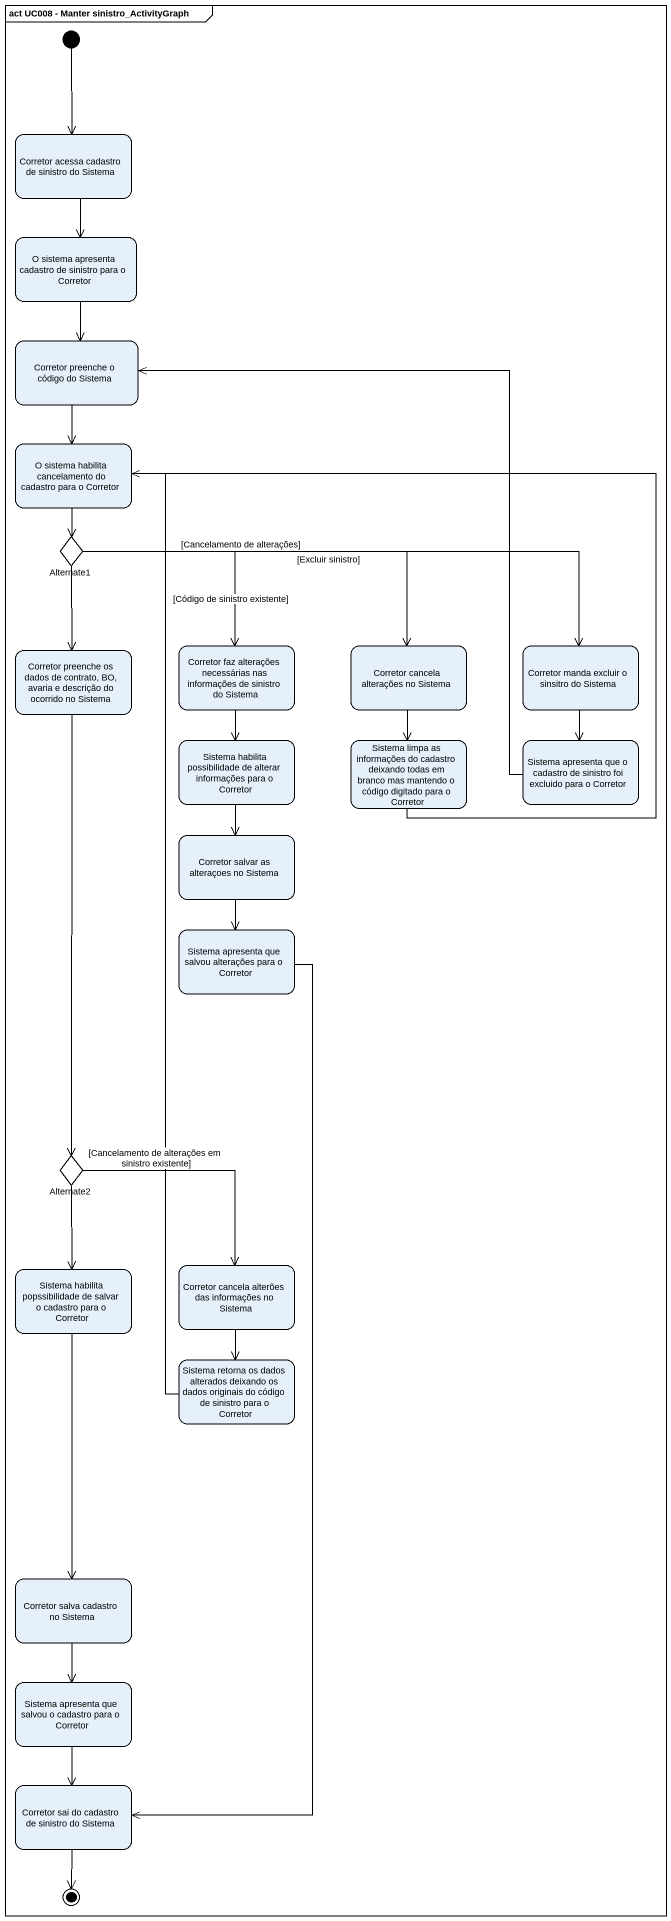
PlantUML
@startuml
mainframe act UC008 - Manter sinistro_ActivityGraph
hide empty description
state "Corretor acessa cadastro de sinistro do Sistema" as Corretor_acessa_cadastro_de
state "O sistema apresenta cadastro de sinistro para o Corretor" as O_sistema_apresenta
state "Corretor preenche o código do Sistema" as Corretor_preenche_o_código
state "O sistema habilita cancelamento do cadastro para o Corretor" as O_sistema_habilita
state Alternate1 <<choice>>
state "Corretor preenche os dados de contrato, BO, avaria e descrição do ocorrido no Sistema" as Corretor_preenche_os_dados
state "Corretor faz alterações necessárias nas informações de sinistro do Sistema" as Corretor_faz_alterações
state "Corretor cancela alterações no Sistema" as Corretor_cancela_alterações
state "Corretor manda excluir o sinsitro do Sistema" as Corretor_manda_excluir_o
state "Sistema habilita possibilidade de alterar informações para o Corretor" as Sistema_habilita
state "Sistema limpa as informações do cadastro deixando todas em branco mas mantendo o código digitado para o Corretor" as Sistema_limpa_as
state "Sistema apresenta que o cadastro de sinistro foi excluido para o Corretor" as Sistema_apresenta_que_o
state "Corretor salvar as alteraçoes no Sistema" as Corretor_salvar_as
state "Sistema apresenta que salvou alterações para o Corretor" as Sistema_apresenta_que
state Alternate2 <<choice>>
state "Sistema habilita popssibilidade de salvar o cadastro para o Corretor" as Sistema_habilita_2
state "Corretor cancela alterões das informações no Sistema" as Corretor_cancela_alterões
state "Sistema retorna os dados alterados deixando os dados originais do código de sinistro para o Corretor" as Sistema_retorna_os_dados
state "Corretor salva cadastro no Sistema" as Corretor_salva_cadastro_no
state "Sistema apresenta que salvou o cadastro para o Corretor" as Sistema_apresenta_que_2
state "Corretor sai do cadastro de sinistro do Sistema" as Corretor_sai_do_cadastro_de
[*] --> Corretor_acessa_cadastro_de
Corretor_acessa_cadastro_de --> O_sistema_apresenta
O_sistema_apresenta --> Corretor_preenche_o_código
Corretor_preenche_o_código --> O_sistema_habilita
O_sistema_habilita --> Alternate1
Alternate1 --> Corretor_preenche_os_dados
Alternate1 --> Corretor_faz_alterações : [Código de sinistro existente]
Alternate1 -right-> Corretor_cancela_alterações : [Cancelamento de alterações]
Alternate1 -right-> Corretor_manda_excluir_o : [Excluir sinistro]
Corretor_preenche_os_dados --> Alternate2
Corretor_faz_alterações --> Sistema_habilita
Corretor_cancela_alterações --> Sistema_limpa_as
Corretor_manda_excluir_o --> Sistema_apresenta_que_o
Sistema_habilita --> Corretor_salvar_as
Sistema_limpa_as -up-> O_sistema_habilita
Sistema_apresenta_que_o -up-> Corretor_preenche_o_código
Corretor_salvar_as --> Sistema_apresenta_que
Sistema_apresenta_que --> Corretor_sai_do_cadastro_de
Alternate2 --> Sistema_habilita_2
Alternate2 --> Corretor_cancela_alterões : [Cancelamento de alterações em sinistro existente]
Sistema_habilita_2 --> Corretor_salva_cadastro_no
Corretor_cancela_alterões --> Sistema_retorna_os_dados
Sistema_retorna_os_dados -up-> O_sistema_habilita
Corretor_salva_cadastro_no --> Sistema_apresenta_que_2
Sistema_apresenta_que_2 --> Corretor_sai_do_cadastro_de
Corretor_sai_do_cadastro_de --> [*]
@enduml
